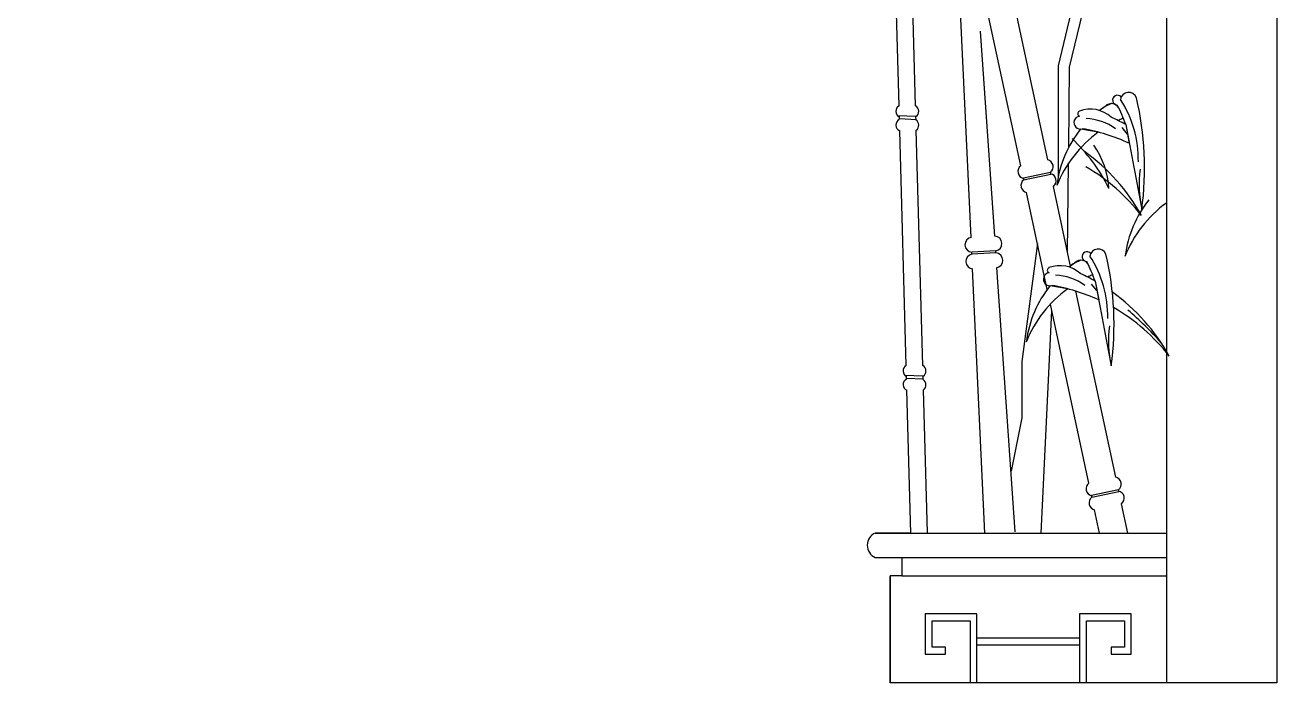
# Model space of a CAD drawing. Extents: x 195 to 3795, y 1003 to 3403.
# Drawn here: x 1996 to 3795, y 1003 to 1949 of the extents above; entities that cross this region are included whole.
import ezdxf

# ---------------------------------------------------------------- set-up
doc = ezdxf.new("R2010")
doc.units = 0
doc.header["$LTSCALE"] = 60
doc.header["$MEASUREMENT"] = 0
for name, color, linetype in [('3', 3, 'CONTINUOUS'), ('4', 4, 'CONTINUOUS'), ('7', 7, 'CONTINUOUS')]:
    doc.layers.add(name, color=color, linetype=linetype)

msp = doc.modelspace()

# ---------------------------------------------------------------- linework, layer by layer
at = {"layer": '3', "linetype": 'BYBLOCK'}
for p, q in [((3276.1, 1816.9), (3249.9, 1818.1)), ((3276.8, 1812.5), (3252.4, 1813.6)), ((3469.4, 1736.6), (3430.6, 1728.3)), ((3430.9, 1726.1), (3469.9, 1734.4)), ((3390.9, 1623.8), (3356.5, 1622.2)), ((3391.1, 1621.1), (3356.7, 1619.4)), ((3286.5, 1443.7), (3260.2, 1444.9)), ((3287.2, 1439.3), (3262.8, 1440.4))]:
    msp.add_line(p, q, dxfattribs=at)
for points in [[(3276.3, 1812), (3276.1, 1816.9)], [(3286.6, 1438.9), (3286.5, 1443.7)], [(3363.9, 1002.9), (3363.9, 1102.3), (3289.5, 1102.3), (3289.5, 1044.4), (3318.5, 1044.4), (3318.5, 1054.4), (3299.5, 1054.4), (3299.5, 1092.3), (3353.9, 1092.3), (3353.9, 1002.9)], [(3521.3, 1002.9), (3521.3, 1092.3), (3575.7, 1092.3), (3575.7, 1054.4), (3556.8, 1054.4), (3556.8, 1044.4), (3585.7, 1044.4), (3585.7, 1102.3), (3511.3, 1102.3), (3511.3, 1002.9)], [(3511.3, 1067.4), (3363.9, 1067.4)], [(3511.3, 1057.4), (3363.9, 1057.4)]]:
    msp.add_lwpolyline(points, dxfattribs=at)
for centre, radius, start, end in [((3557.2, 1823.5), 12.1, 16.7689, 138.438), ((3565.8, 1840.6), 7.05, 39.6135, 268.36), ((3581.9, 1839.8), 11.9, 20.8568, 171.8118), ((3435.2, 1754.5), 160.6, 359.0495, 32.8195), ((3169.4, 1743.5), 435.4, 352.0994, 13.3583), ((3512.5, 1808.3), 9.29, 97.6528, 287.4277), ((3512.7, 1821.1), 3.94, 110.8566, 249.1436), ((3527, 1783.5), 44.2, 47.5173, 110.8566), ((3638.6, 1698.2), 161.1, 124.1635, 127.6781), ((3367.8, 1732.1), 222.3, 19.2706, 27.1657), ((3469.3, 1532), 271.4, 65.2846, 80.2318), ((3517.5, 1737.1), 77.1, 53.9106, 87.6239), ((3438.7, 1561.5), 280.7, 60.3357, 65.1091), ((3641.4, 1652.5), 175.5, 112.9542, 115.1883), ((76376, 15537.9), 74082.3, 190.682621, 190.778466), ((3641.4, 1652.5), 175.5, 126.0354, 158.1981), ((3638.6, 1698.2), 161.1, 141.2947, 172.7335), ((3325.4, 1601.1), 254.3, 26.2134, 46.466), ((3354.8, 1538.6), 280.7, 29.0021, 54.3269), ((3430.6, 1705.7), 123.2, 3.5917, 34.836), ((3385.4, 1509.1), 271.4, 37.6213, 60.1852), ((3751.9, 1718.5), 155.1, 171.602, 192.9751), ((3739.4, 1550.8), 175.5, 126.0354, 158.1981), ((3736.6, 1596.5), 161.1, 141.2947, 172.7335), ((3521.9, 1615.5), 7.05, 39.6135, 268.36), ((3538, 1614.8), 11.9, 20.8568, 171.8118), ((3483.1, 1558.5), 44.2, 47.5173, 110.8566), ((3594.7, 1473.2), 161.1, 124.1635, 127.6781), ((3513.3, 1598.4), 12.1, 16.7689, 138.438), ((3323.9, 1507), 222.3, 19.2706, 27.1657), ((3391.2, 1529.5), 160.6, 359.0495, 32.8195), ((3125.5, 1518.5), 435.4, 352.0994, 13.3583), ((3468.6, 1583.2), 9.29, 97.6528, 287.4277), ((3468.8, 1596.1), 3.94, 110.8566, 249.1436), ((3473.5, 1512), 77.1, 53.9106, 87.6239), ((3394.8, 1336.5), 280.7, 60.3357, 65.1091), ((3597.5, 1427.5), 175.5, 112.9542, 115.1883), ((3597.5, 1427.5), 175.5, 126.0354, 158.1981), ((3594.7, 1473.2), 161.1, 141.2947, 172.7335), ((3425.3, 1306.9), 271.4, 65.2846, 80.2318), ((76332.1, 15312.9), 74082.3, 190.682621, 190.778466), ((3394.8, 1336.5), 280.7, 29.0021, 54.3269), ((3425.3, 1306.9), 271.4, 37.6213, 60.1852), ((3288.4, 1192.9), 452.9, 41.3294, 49.8163), ((3707.9, 1493.4), 155.1, 171.602, 192.9751)]:
    msp.add_arc(centre, radius, start, end, dxfattribs=at)
at = {"layer": '4', "linetype": 'BYBLOCK'}
for p, q in [((3795, 3402.9), (3795, 1002.9)), ((3255.9, 1183.3), (3255.9, 1156.7)), ((3239.1, 1156.7), (3239.1, 1002.9)), ((3255.9, 1156.7), (3239.1, 1156.7)), ((3795, 1002.9), (3239.1, 1002.9))]:
    msp.add_line(p, q, dxfattribs=at)
for points in [[(1995, 3402.9), (3795, 3402.9), (3795, 1002.9)], [(1995, 3402.9), (3795, 3402.9), (3795, 1002.9)], [(3636.2, 3402.9), (3636.2, 1002.9)], [(3251.9, 1832.4), (3244.4, 2099.9)], [(3252.4, 1813.6), (3252.3, 1818)], [(3252.4, 1813.6), (3252.3, 1816.4)], [(3262.2, 1459.2), (3252.9, 1796.7)], [(3262.8, 1440.4), (3262.6, 1444.8)], [(3262.8, 1440.4), (3262.7, 1443.2)], [(3268.9, 1218.4), (3263.2, 1423.5)], [(3217.6, 1218.4), (3268.9, 1218.4)], [(3636.2, 1002.9), (3239.1, 1002.9), (3239.1, 1156.7)]]:
    msp.add_lwpolyline(points, dxfattribs=at)
msp.add_lwpolyline([(3268.9, 1218.4), (3217.6, 1218.4, 0.645044), (3217.6, 1183.3), (3255.9, 1183.3)], format="xyb", dxfattribs=at)
for centre, radius, start, end in [((3256.3, 1824.5), 9.06, 119.4473, 243.735), ((3255.9, 1804.8), 8.67, 114.7115, 249.2025), ((3266.7, 1451.3), 9.06, 119.4473, 243.735), ((3266.3, 1431.6), 8.67, 114.7115, 249.2025)]:
    msp.add_arc(centre, radius, start, end, dxfattribs=at)
at = {"layer": '7', "linetype": 'BYBLOCK'}
for p, q in [((3557.2, 1835.6), (3548.1, 1831.5)), ((3548.1, 1831.5), (3540.1, 1825.7)), ((3580.2, 1791.9), (3572.3, 1801.3)), ((3577.6, 1805.4), (3582.7, 1778.5)), ((3538.1, 1794.4), (3512.9, 1799)), ((3430.6, 1728.3), (3430.9, 1726.1)), ((3504.2, 1606.5), (3496.2, 1600.7)), ((3513.3, 1610.6), (3504.2, 1606.5)), ((3494.2, 1569.4), (3469, 1573.9)), ((3536.3, 1566.9), (3528.4, 1576.3)), ((3533.7, 1580.4), (3538.8, 1553.4)), ((3567.3, 1280.4), (3528.5, 1272.1)), ((3528.8, 1269.8), (3567.8, 1278.2)), ((3528.5, 1272.1), (3528.8, 1269.8)), ((3268.9, 1218.4), (3636.2, 1218.4)), ((3255.9, 1183.3), (3636.2, 1183.3)), ((3255.9, 1156.7), (3636.2, 1156.7))]:
    msp.add_line(p, q, dxfattribs=at)
for points in [[(3355.5, 1643.3), (3331.8, 2150.4)], [(3275.7, 1832.3), (3268.3, 2100.6)], [(3426.7, 1746.4), (3353.3, 2088.5)], [(3465.5, 1754.8), (3399.4, 2063.1)], [(3480.9, 1728.6), (3480.9, 1889.9), (3515.2, 2032.5)], [(3495.7, 1772.6), (3496.8, 1888), (3531.1, 2030.6)], [(3389.4, 1645.1), (3369.1, 1939.5)], [(3276.3, 1812), (3276.1, 1816.9)], [(3286.1, 1459.1), (3276.7, 1797.4)], [(3494.2, 1621), (3495.5, 1750)], [(3430.6, 1728.2), (3430.6, 1728.3)], [(3431.1, 1726.1), (3430.6, 1728.3)], [(3469.8, 1734.8), (3469.4, 1736.6)], [(3469.9, 1734.4), (3469.4, 1736.6)], [(3498.8, 1599.8), (3473.7, 1716.6)], [(3464.9, 1568.6), (3435, 1707.9)], [(3356.6, 1619.3), (3356.5, 1622)], [(3391.1, 1621.1), (3390.9, 1623.8)], [(3450.8, 1634.3), (3428.5, 1464.7), (3428.5, 1384), (3412.8, 1307.2)], [(3375.3, 1218.4), (3357.6, 1598.2)], [(3418.8, 1219.9), (3392.6, 1599.9)], [(3563.4, 1298.6), (3506, 1566)], [(3524.6, 1290.2), (3469.4, 1547.5)], [(3456.1, 1218.4), (3471.4, 1538.2)], [(3286.6, 1438.9), (3286.5, 1443.7)], [(3292.7, 1219.1), (3287, 1424.2)], [(3567.7, 1278.6), (3567.3, 1280.4)], [(3567.8, 1278.2), (3567.3, 1280.4)], [(3528.5, 1271.9), (3528.5, 1272.1)], [(3529, 1269.9), (3528.5, 1272.1)], [(3580.6, 1218.4), (3571.6, 1260.4)], [(3540, 1218.4), (3532.9, 1251.7)]]:
    msp.add_lwpolyline(points, dxfattribs=at)
for centre, radius, start, end in [((3271.2, 1824.5), 9.06, 303.3057, 59.8766), ((3271.2, 1804.6), 9.06, 307.5187, 56.6943), ((3433, 1738.2), 10.3, 127.5616, 256.6636), ((3463.1, 1744.8), 10.3, 308.0441, 76.1767), ((3467.3, 1724.8), 10.3, 308.0783, 77.1062), ((3437.4, 1718), 10.3, 128.4867, 257.5886), ((3357.3, 1632.7), 10.7, 97.6985, 266.1561), ((3389.1, 1634.4), 10.7, 279.7208, 88.1784), ((3358.5, 1608.8), 10.7, 99.6601, 268.1177), ((3390.3, 1610.4), 10.7, 277.6379, 86.0955), ((3281.5, 1451.3), 9.06, 303.3057, 59.8766), ((3281.5, 1431.4), 9.06, 307.5187, 56.6943), ((3560.9, 1288.6), 10.3, 308.0441, 76.1767), ((3530.9, 1282), 10.3, 127.5616, 256.6636), ((3565.2, 1268.6), 10.3, 308.0783, 77.1062), ((3535.2, 1261.8), 10.3, 128.4867, 257.5886)]:
    msp.add_arc(centre, radius, start, end, dxfattribs=at)

doc.saveas('drawing.dxf')
